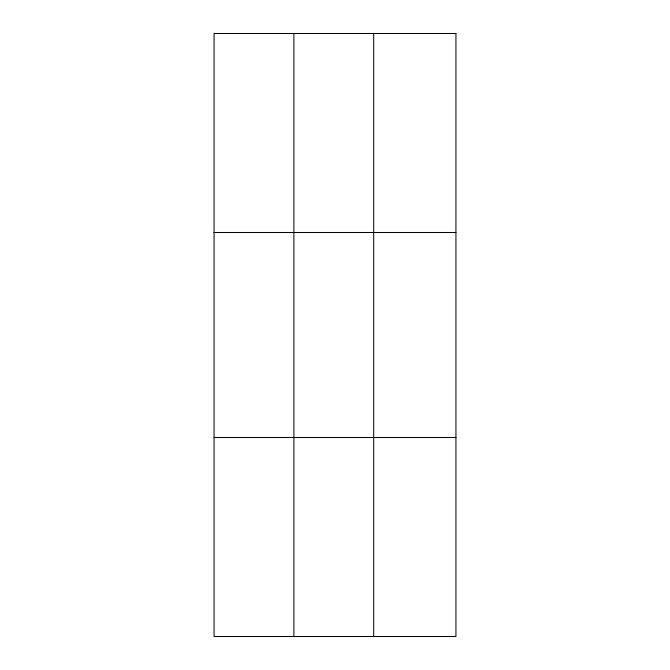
<?xml version="1.0" encoding="UTF-8"?>
<svg xmlns="http://www.w3.org/2000/svg" width="670" height="670" viewBox="0 0 670 670"><rect width="100%" height="100%" fill="white"/><g stroke="black" fill="none" stroke-linecap="round" stroke-linejoin="round"><path stroke-width="1" d="M293.879 636.5L293.879 33.5M373.701 636.5L373.701 33.5M214.065 232.49L455.935 232.49M214.065 437.51L455.935 437.51M455.935 33.5L455.935 636.5L214.065 636.5L214.065 33.5L455.935 33.5"/></g></svg>
